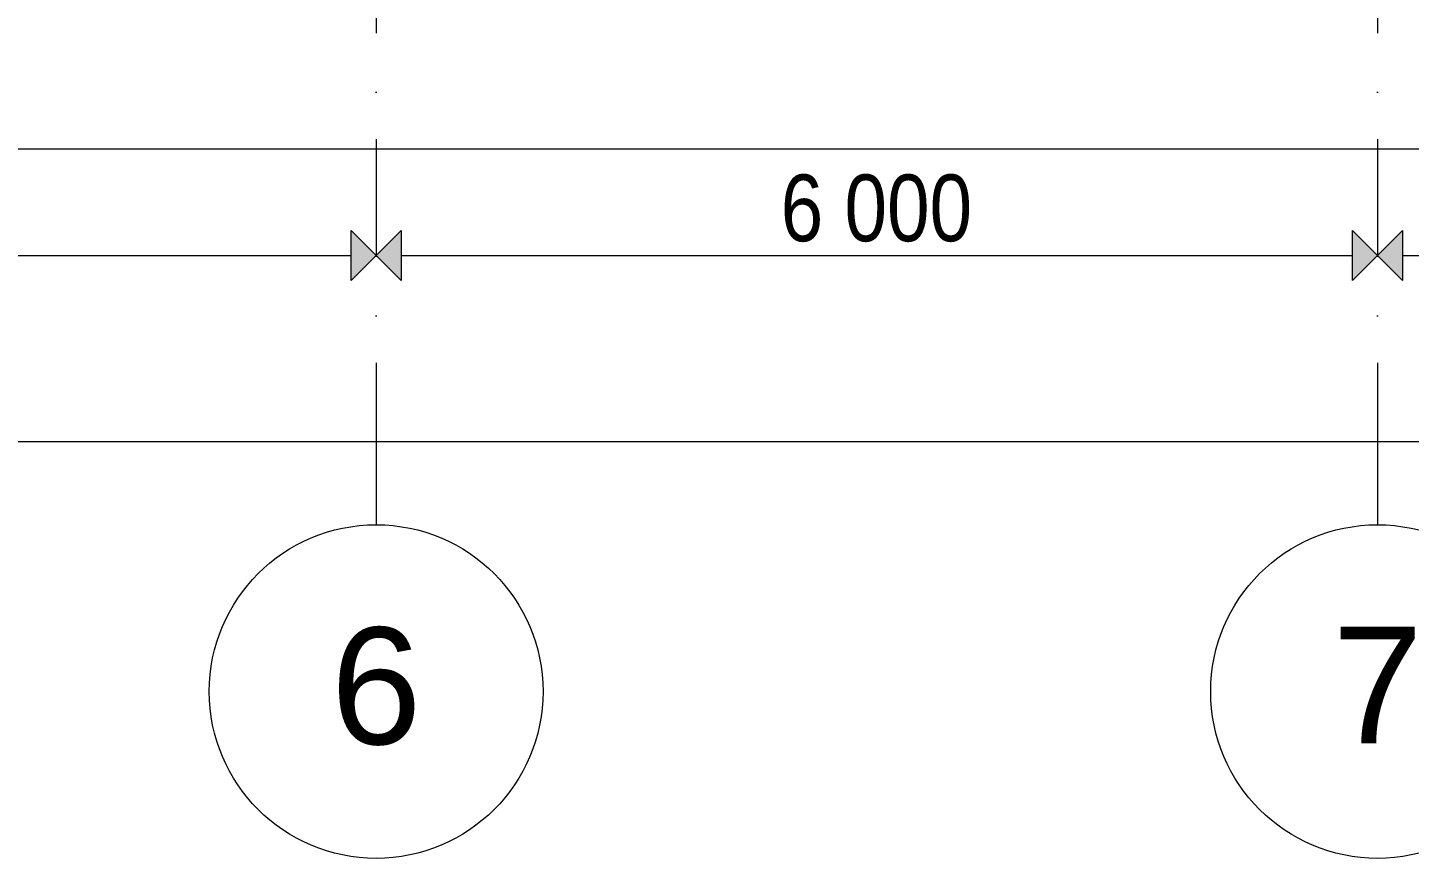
# Model space of a CAD drawing. Header units: millimetres. Extents: x -34838 to 729576, y -214038 to 121482.
# Drawn here: x 546354 to 554632, y -105690 to -100710 of the extents above; entities that cross this region are included whole.
import ezdxf
from ezdxf.enums import TextEntityAlignment as Align

# ---------------------------------------------------------------- set-up
doc = ezdxf.new("R2010")
doc.units = ezdxf.units.MM
doc.header["$MEASUREMENT"] = 0
doc.linetypes.add('Штрихпунктирная', pattern=[1340.555525, 705.555534, -352.777767, 0, -282.222223])
for name, color, linetype, lineweight in [('0_Ном._пера__1', 7, 'Continuous', 13), ('А _ ОСІ КООРДИНАЦІЙНІ.3D_Ном._пера__105', 7, 'Continuous', 13), ('А _ ОСІ КООРДИНАЦІЙНІ.3D_Ном._пера__25', 7, 'Continuous', 0)]:
    doc.layers.add(name, color=color, linetype=linetype, lineweight=lineweight)
doc.layers.add('А _ ОСІ КООРДИНАЦІЙНІ.3D', color=7, linetype='Continuous')
doc.styles.add('СГЕНЕРИР_СТИЛЬ_1', font='Arial.ttf')
doc.styles.add('СГЕНЕРИР_СТИЛЬ_5', font='Arial Narrow.ttf')
doc.dimstyles.new('СГЕНЕРИР_СТИЛЬ__7', dxfattribs={"dimtxt": 400, "dimasz": 285, "dimexe": 0.18, "dimexo": 0.0625, "dimgap": 0.09, "dimtad": 1, "dimtih": 1, "dimtoh": 1, "dimdec": 0, "dimzin": 0, "dimdsep": 46, "dimtxsty": 'СГЕНЕРИР_СТИЛЬ_5', "dimblk": 'ARROWHEAD_10', "dimblk1": 'ARROWHEAD_10', "dimblk2": 'ARROWHEAD_10', "dimcen": 0.09, "dimse1": 1, "dimse2": 1, "dimclrd": 7, "dimclre": 7, "dimclrt": 7, "dimazin": 0, "dimtfac": 1, "dimtdec": 4, "dimtmove": 0, "dimatfit": 3, "dimfxl": 1, "dimtolj": 1, "dimtzin": 0, "dimarcsym": 0})
doc.dimstyles.new('СГЕНЕРИР_СТИЛЬ__8', dxfattribs={"dimtxt": 400, "dimasz": 285, "dimexe": 0.18, "dimexo": 0.0625, "dimgap": 0.09, "dimtad": 1, "dimtih": 1, "dimtoh": 1, "dimdec": 0, "dimzin": 0, "dimdsep": 46, "dimtxsty": 'СГЕНЕРИР_СТИЛЬ_5', "dimblk": 'ARROWHEAD_10', "dimblk1": 'ARROWHEAD_10', "dimblk2": 'ARROWHEAD_10', "dimcen": 0.09, "dimse1": 1, "dimse2": 1, "dimclrd": 7, "dimclre": 7, "dimclrt": 7, "dimazin": 0, "dimtfac": 1, "dimtdec": 4, "dimtmove": 2, "dimatfit": 3, "dimfxl": 1, "dimtolj": 1, "dimtzin": 0, "dimarcsym": 0})

# ---------------------------------------------------------------- blocks, each defined once
blk = doc.blocks.new('*D423', base_point=(518441.8, -97737.7))
at = {"layer": '0_Ном._пера__1', "linetype": 'Continuous', "lineweight": 13, "transparency": 16777216}
for points in [[(542441.8, -102076.1), (542591.8, -102226.1), (542591.8, -101926.1)], [(548441.8, -102076.1), (548291.8, -101926.1), (548291.8, -102226.1)]]:
    blk.add_hatch(color=7, dxfattribs=at).paths.add_polyline_path(points)
at = {"layer": '0_Ном._пера__1', "color": 7, "linetype": 'Continuous', "lineweight": 13, "transparency": 16777216}
for p, q in [((542441.8, -102076.1), (542591.8, -101926.1)), ((542591.8, -101926.1), (542591.8, -102226.1)), ((548441.8, -102076.1), (548291.8, -101926.1)), ((548291.8, -102226.1), (548291.8, -101926.1)), ((542441.8, -102076.1), (542591.8, -102226.1)), ((542591.8, -102076.1), (548291.8, -102076.1)), ((548441.8, -102076.1), (548291.8, -102226.1))]:
    blk.add_line(p, q, dxfattribs=at)
at = {"layer": '0_Ном._пера__1', "color": 7, "lineweight": 13, "transparency": 16777216, "insert": (544865.8, -101996.1), "char_height": 400, "attachment_point": 7, "style": 'СГЕНЕРИР_СТИЛЬ_5'}
blk.add_mtext('\\A1;{\\pql;\\fArial Narrow|b0|i0|c204|p34;6\xa0000}', dxfattribs=at)
blk = doc.blocks.new('ARROWHEAD_10')
at = {"linetype": 'Continuous', "lineweight": 0}
blk.add_hatch(color=0, dxfattribs=at).paths.add_polyline_path([(-0.525, 0.525), (0, 0), (-0.525, -0.525)])
at = {"color": 0, "linetype": 'Continuous', "lineweight": 0}
blk.add_line((0, 0), (-1, 0), dxfattribs=at)
blk = doc.blocks.new('*D424', base_point=(518441.8, -97737.7))
at = {"layer": '0_Ном._пера__1', "linetype": 'Continuous', "lineweight": 13, "transparency": 16777216}
for points in [[(548441.8, -102076.1), (548591.8, -102226.1), (548591.8, -101926.1)], [(554441.8, -102076.1), (554291.8, -101926.1), (554291.8, -102226.1)]]:
    blk.add_hatch(color=7, dxfattribs=at).paths.add_polyline_path(points)
at = {"layer": '0_Ном._пера__1', "color": 7, "linetype": 'Continuous', "lineweight": 13, "transparency": 16777216}
for p, q in [((548441.8, -102076.1), (548591.8, -101926.1)), ((548591.8, -101926.1), (548591.8, -102226.1)), ((554441.8, -102076.1), (554291.8, -101926.1)), ((554291.8, -102226.1), (554291.8, -101926.1)), ((548441.8, -102076.1), (548591.8, -102226.1)), ((548591.8, -102076.1), (554291.8, -102076.1)), ((554441.8, -102076.1), (554291.8, -102226.1))]:
    blk.add_line(p, q, dxfattribs=at)
at = {"layer": '0_Ном._пера__1', "color": 7, "lineweight": 13, "transparency": 16777216, "insert": (550865.8, -101996.1), "char_height": 400, "attachment_point": 7, "style": 'СГЕНЕРИР_СТИЛЬ_5'}
blk.add_mtext('\\A1;{\\pql;\\fArial Narrow|b0|i0|c204|p34;6\xa0000}', dxfattribs=at)
blk = doc.blocks.new('*D425', base_point=(518441.8, -97737.7))
at = {"layer": '0_Ном._пера__1', "linetype": 'Continuous', "lineweight": 13, "transparency": 16777216}
for points in [[(554441.8, -102076.1), (554591.8, -102226.1), (554591.8, -101926.1)], [(560441.8, -102076.1), (560291.8, -101926.1), (560291.8, -102226.1)]]:
    blk.add_hatch(color=7, dxfattribs=at).paths.add_polyline_path(points)
at = {"layer": '0_Ном._пера__1', "color": 7, "linetype": 'Continuous', "lineweight": 13, "transparency": 16777216}
for p, q in [((554441.8, -102076.1), (554591.8, -101926.1)), ((554591.8, -101926.1), (554591.8, -102226.1)), ((560441.8, -102076.1), (560291.8, -101926.1)), ((560291.8, -102226.1), (560291.8, -101926.1)), ((554441.8, -102076.1), (554591.8, -102226.1)), ((554591.8, -102076.1), (560291.8, -102076.1)), ((560441.8, -102076.1), (560291.8, -102226.1))]:
    blk.add_line(p, q, dxfattribs=at)
at = {"layer": '0_Ном._пера__1', "color": 7, "lineweight": 13, "transparency": 16777216, "insert": (556865.8, -101996.1), "char_height": 400, "attachment_point": 7, "style": 'СГЕНЕРИР_СТИЛЬ_5'}
blk.add_mtext('\\A1;{\\pql;\\fArial Narrow|b0|i0|c204|p34;6\xa0000}', dxfattribs=at)
blk = doc.blocks.new('*D435', base_point=(518441.8, -97737.7))
at = {"layer": '0_Ном._пера__1', "linetype": 'Continuous', "lineweight": 13, "transparency": 16777216}
for points in [[(518441.8, -103189.8), (518591.8, -103339.8), (518591.8, -103039.8)], [(614441.8, -103189.8), (614291.8, -103039.8), (614291.8, -103339.8)]]:
    blk.add_hatch(color=7, dxfattribs=at).paths.add_polyline_path(points)
at = {"layer": '0_Ном._пера__1', "color": 7, "linetype": 'Continuous', "lineweight": 13, "transparency": 16777216}
for p, q in [((518441.8, -103189.8), (518591.8, -103039.8)), ((518591.8, -103039.8), (518591.8, -103339.8)), ((614441.8, -103189.8), (614291.8, -103039.8)), ((614291.8, -103339.8), (614291.8, -103039.8)), ((518441.8, -103189.8), (518591.8, -103339.8)), ((518591.8, -103189.8), (614291.8, -103189.8)), ((614441.8, -103189.8), (614291.8, -103339.8))]:
    blk.add_line(p, q, dxfattribs=at)
at = {"layer": '0_Ном._пера__1', "color": 7, "lineweight": 13, "transparency": 16777216, "insert": (564731.7, -103109.8), "char_height": 400, "attachment_point": 7, "style": 'СГЕНЕРИР_СТИЛЬ_5'}
blk.add_mtext('\\A1;{\\pql;\\fArial Narrow|b0|i0|c204|p34;96\xa0000}', dxfattribs=at)
blk = doc.blocks.new('Стандартный Маркер Сетки')
at = {"layer": 'А _ ОСІ КООРДИНАЦІЙНІ.3D_Ном._пера__105', "color": 7, "linetype": 'Штрихпунктирная', "lineweight": 13}
for p, q in [((500, 0), (18399.2, 0)), ((18399.2, 0), (18899.2, 0))]:
    blk.add_line(p, q, dxfattribs=at)
at = {"layer": 'А _ ОСІ КООРДИНАЦІЙНІ.3D_Ном._пера__105', "color": 7, "linetype": 'Continuous', "lineweight": 13}
blk.add_circle((19899.2, 0), 1000, dxfattribs=at)
at = {"layer": 'А _ ОСІ КООРДИНАЦІЙНІ.3D_Ном._пера__105', "color": 7, "linetype": 'Штрихпунктирная', "lineweight": 13}
blk.add_point((18399.2, 0), dxfattribs=at)
blk.add_point((18399.2, 0), dxfattribs=at)
at = {"layer": 'А _ ОСІ КООРДИНАЦІЙНІ.3D_Ном._пера__25', "color": 7, "lineweight": 0, "style": 'СГЕНЕРИР_СТИЛЬ_1'}
blk.add_attdef('AC_MarkerText_1', text='', height=700, rotation=90, dxfattribs=at).set_placement((19899.2, 40), align=Align.MIDDLE_CENTER)

msp = doc.modelspace()

# ---------------------------------------------------------------- linework, layer by layer
at = {"layer": '0_Ном._пера__1', "color": 7, "linetype": 'Continuous', "lineweight": 13}
msp.add_line((617091.8, -101437.7), (515791.8, -101437.7), dxfattribs=at)

# ---------------------------------------------------------------- block references
at = {"layer": 'А _ ОСІ КООРДИНАЦІЙНІ.3D', "color": 7, "linetype": 'Continuous', "lineweight": 60}
ref = msp.add_blockref('Стандартный Маркер Сетки', (548441.8, -84790.6), dxfattribs=dict(at, zscale=1000, rotation=270))
ref.add_attrib('AC_MarkerText_1', '6', dxfattribs={"layer": 'А _ ОСІ КООРДИНАЦІЙНІ.3D_Ном._пера__25', "color": 7, "lineweight": 0, "height": 700, "rotation": 360, "style": 'СГЕНЕРИР_СТИЛЬ_1'}).set_placement((548441.8, -104655.6), align=Align.MIDDLE_CENTER)
ref = msp.add_blockref('Стандартный Маркер Сетки', (554441.8, -84790.6), dxfattribs=dict(at, zscale=1000, rotation=270))
ref.add_attrib('AC_MarkerText_1', '7', dxfattribs={"layer": 'А _ ОСІ КООРДИНАЦІЙНІ.3D_Ном._пера__25', "color": 7, "lineweight": 0, "height": 700, "rotation": 360, "style": 'СГЕНЕРИР_СТИЛЬ_1'}).set_placement((554441.8, -104649.8), align=Align.MIDDLE_CENTER)

# ---------------------------------------------------------------- dimensions: what is measured, and where the dimension line sits
at = {"color": 7, "linetype": 'Continuous', "lineweight": 13}
for base, p1, p2, dimstyle, picture, middle in [((548441.8, -102076.1), (542441.8, -103689.8), (548441.8, -103689.8), 'СГЕНЕРИР_СТИЛЬ__7', '*D423', (545552.8, -101796.1)), ((554441.8, -102076.1), (548441.8, -103689.8), (554441.8, -103689.8), 'СГЕНЕРИР_СТИЛЬ__7', '*D424', (551552.8, -101796.1)), ((560441.8, -102076.1), (554441.8, -103689.8), (560441.8, -103689.8), 'СГЕНЕРИР_СТИЛЬ__7', '*D425', (557552.8, -101796.1)), ((614441.8, -103189.8), (518441.8, -103689.8), (614441.8, -103676.6), 'СГЕНЕРИР_СТИЛЬ__8', '*D435', (565571.2, -102909.8))]:
    dim = msp.add_linear_dim(base=base, p1=p1, p2=p2, dimstyle=dimstyle, dxfattribs=at)
    dim.commit()
    dim.dimension.update_dxf_attribs({"geometry": picture, "text_midpoint": middle, "dimtype": 160})

doc.saveas('drawing.dxf')
